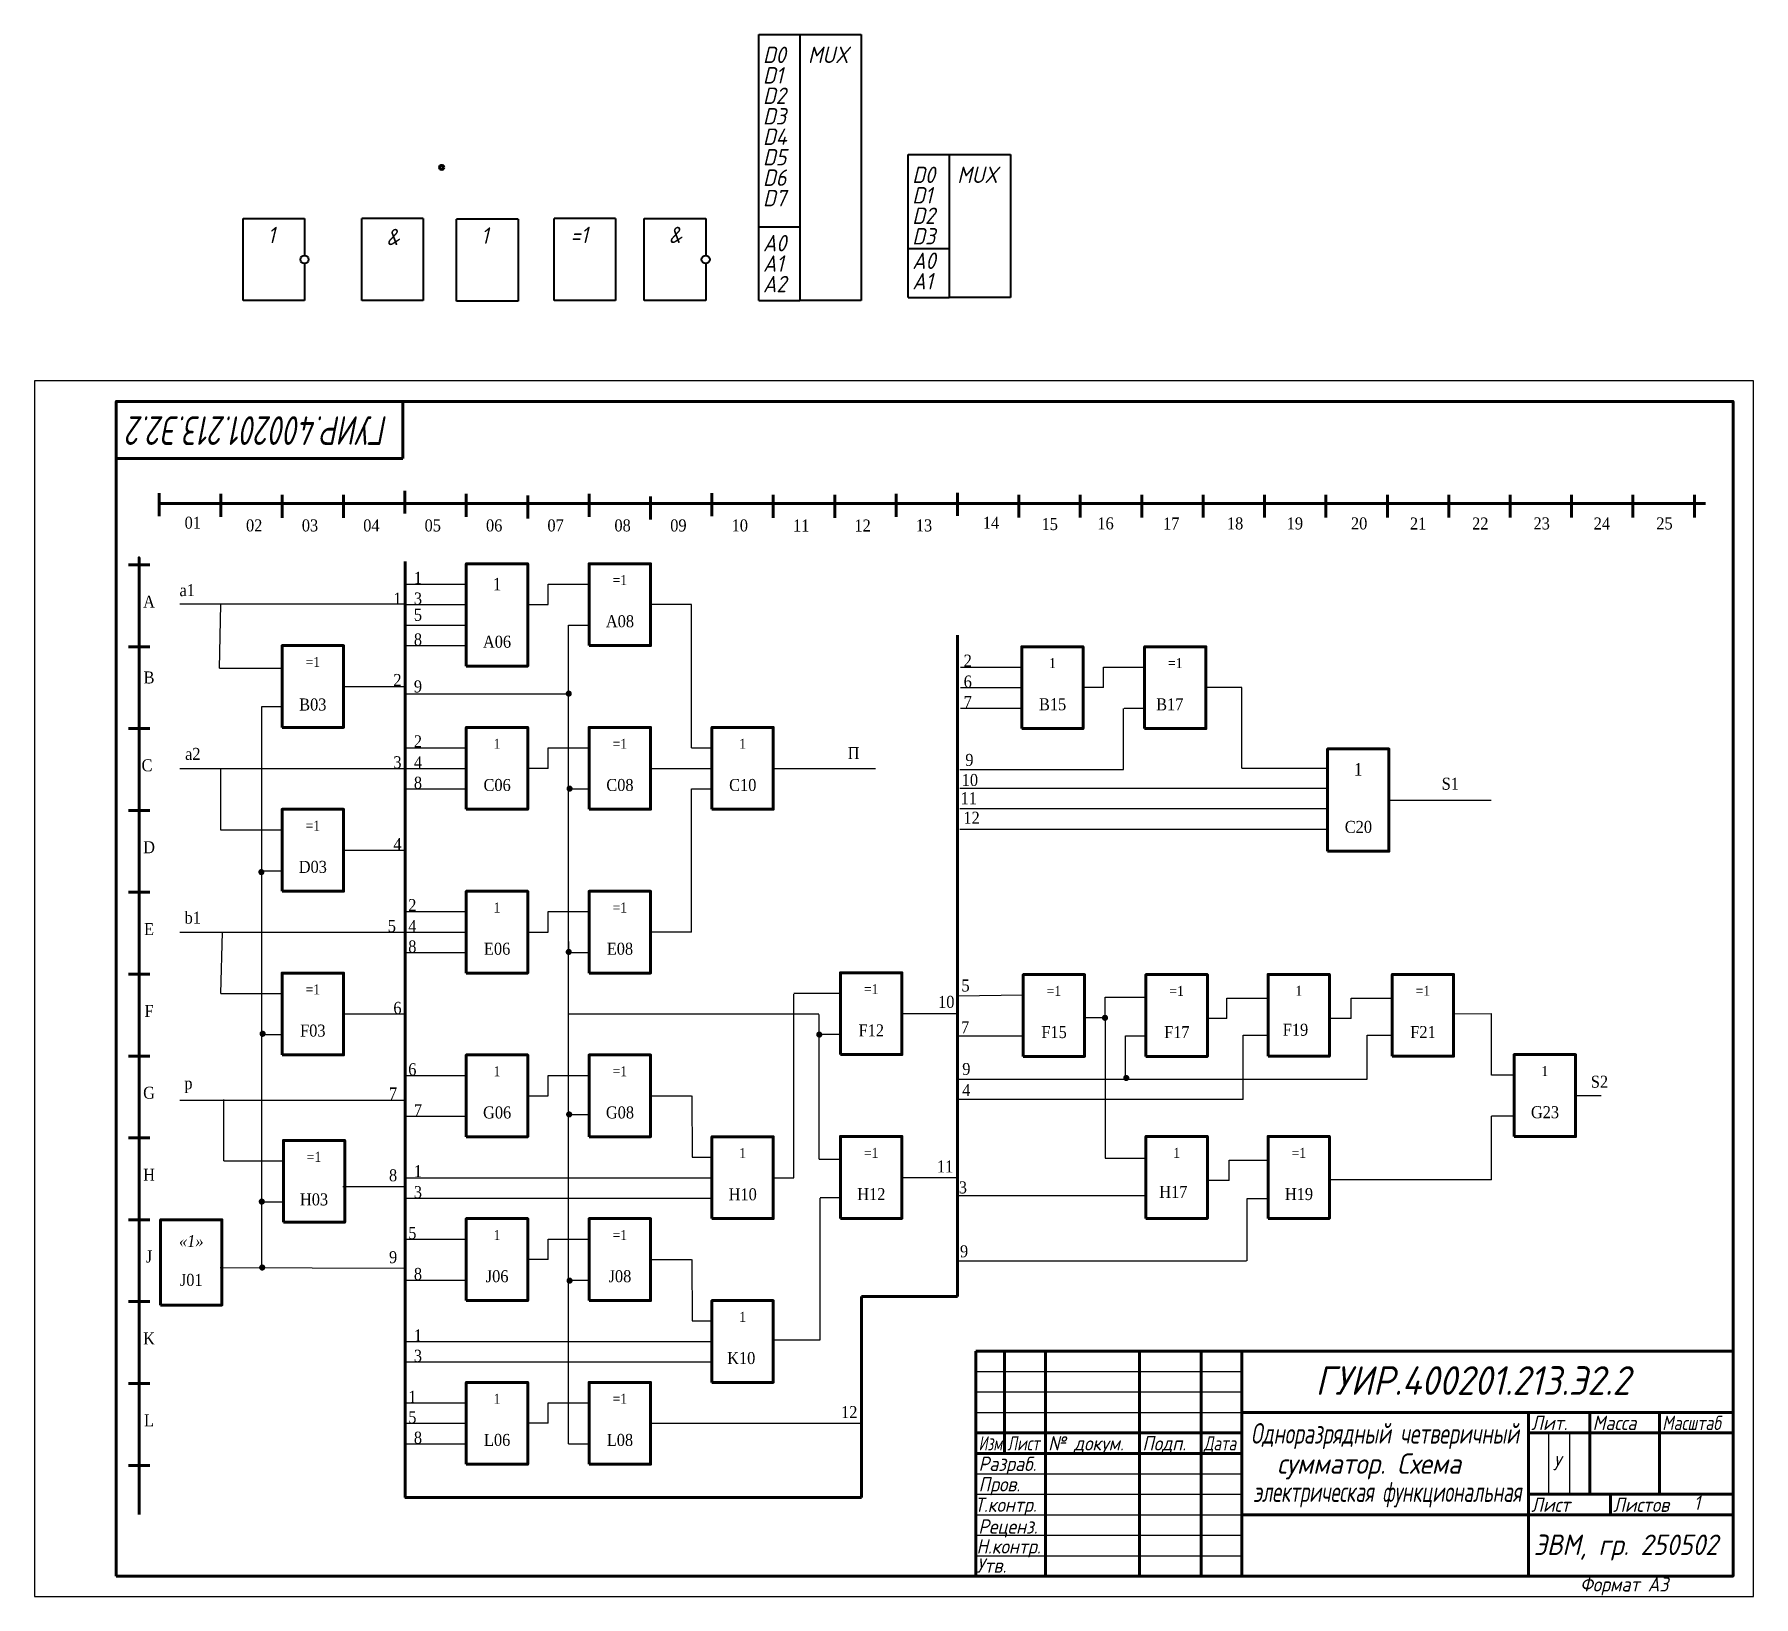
# Model space of a CAD drawing. Header units: millimetres. Extents: x 0 to 420, y 0 to 382.
import ezdxf
from ezdxf.enums import TextEntityAlignment as Align

# ---------------------------------------------------------------- set-up
doc = ezdxf.new("R2010")
doc.units = ezdxf.units.MM
doc.header["$LTSCALE"] = 0.5
doc.layers.get('0').update_dxf_attribs({"lineweight": 60})
doc.layers.get('Defpoints').update_dxf_attribs({"color": 5})
doc.layers.add('4-текст', color=7, linetype='Continuous', true_color=0x00ad00)
doc.layers.add('фигуры', color=7, linetype='Continuous', lineweight=40)
doc.layers.add('Электрический', color=7, linetype='Continuous')
doc.styles.get("Standard").update_dxf_attribs({"font": 'isocpeui.ttf', "width": 0.9})

msp = doc.modelspace()

# ---------------------------------------------------------------- linework, layer by layer
for p, q in [((20, 292.35), (20, 278.35)), ((90, 278.35), (90, 292.35)), ((20, 278.35), (90, 278.35)), ((365, 45.35), (365, 40.35))]:
    msp.add_line(p, q)
at = {"color": 7, "linetype": 'Continuous'}
for p, q in [((30.52, 264.32), (30.52, 269.92)), ((45.52, 264.12), (45.52, 269.72)), ((60.52, 263.92), (60.52, 269.52)), ((75.52, 263.92), (75.52, 269.52)), ((90.52, 264.92), (90.52, 270.52)), ((105.52, 264.12), (105.52, 269.72)), ((120.52, 263.72), (120.52, 269.32)), ((135.52, 264.12), (135.52, 269.72)), ((150.52, 263.52), (150.52, 269.12)), ((165.52, 264.32), (165.52, 269.92)), ((180.52, 263.92), (180.52, 269.52)), ((195.52, 263.92), (195.52, 269.52)), ((210.52, 264.16), (210.52, 269.76)), ((225.52, 264.37), (225.52, 269.97)), ((240.52, 263.95), (240.52, 269.55)), ((255.52, 263.95), (255.52, 269.55)), ((270.52, 263.95), (270.52, 269.55)), ((285.52, 263.95), (285.52, 269.55)), ((300.52, 263.95), (300.52, 269.55)), ((315.52, 263.95), (315.52, 269.55)), ((330.52, 263.95), (330.52, 269.55)), ((345.52, 263.95), (345.52, 269.55)), ((360.52, 263.95), (360.52, 269.55)), ((375.52, 263.95), (375.52, 269.55)), ((390.52, 263.95), (390.52, 269.55)), ((405.52, 263.95), (405.52, 269.55)), ((30.52, 267.42), (408.25, 267.42)), ((23.02, 252.41), (28.22, 252.41)), ((90.54, 24.57), (90.54, 253.2)), ((23.02, 232.41), (28.22, 232.41)), ((225.53, 73.68), (225.53, 235.2)), ((23.02, 212.41), (28.22, 212.41)), ((23.02, 192.41), (28.22, 192.41)), ((23.02, 172.41), (28.22, 172.41)), ((23.02, 152.41), (28.22, 152.41)), ((23.02, 132.41), (28.22, 132.41)), ((23.02, 112.41), (28.22, 112.41)), ((23.02, 92.41), (28.22, 92.41)), ((23.02, 72.41), (28.22, 72.41)), ((202.05, 24.57), (202.05, 73.68)), ((202.05, 73.68), (225.53, 73.68)), ((23.02, 52.41), (28.22, 52.41)), ((23.02, 32.41), (28.22, 32.41)), ((90.52, 24.57), (202.05, 24.57))]:
    msp.add_line(p, q, dxfattribs=at)
at = {"lineweight": 60}
for p, q in [((415, 60.35), (230, 60.35)), ((230, 5.35), (230, 60.35)), ((237, 60.35), (237, 35.35)), ((247, 5.35), (247, 60.35)), ((270, 60.35), (270, 5.35)), ((285, 5.35), (285, 60.35)), ((295, 60.35), (295, 5.35)), ((295, 45.35), (415, 45.35)), ((365, 5.35), (365, 45.35)), ((380, 45.35), (380, 25.35)), ((397, 25.35), (397, 45.35)), ((230, 40.35), (295, 40.35)), ((365, 40.35), (415, 40.35)), ((230, 35.35), (295, 35.35)), ((365, 25.35), (415, 25.35)), ((385, 20.35), (385, 25.35)), ((295, 20.35), (415, 20.35))]:
    msp.add_line(p, q, dxfattribs=at)
at = {"lineweight": -3}
for p, q in [((230, 55.35), (295, 55.35)), ((230, 50.35), (295, 50.35)), ((230, 45.35), (295, 45.35)), ((370, 25.35), (370, 40.35)), ((375, 40.35), (375, 25.35)), ((230, 30.35), (295, 30.35)), ((230, 25.35), (295, 25.35)), ((230, 20.35), (295, 20.35)), ((230, 15.35), (295, 15.35)), ((230, 10.35), (295, 10.35))]:
    msp.add_line(p, q, dxfattribs=at)
at = {"lineweight": 60}
msp.add_lwpolyline([(20, 5.35), (415, 5.35), (415, 292.35), (20, 292.35)], close=True, dxfattribs=at)
at = {"color": 7, "linetype": 'Continuous'}
msp.add_lwpolyline([(25.58, 244.24), (25.58, 254.13), (25.58, 20.38)], dxfattribs=at)
at = {"linetype": 'Continuous'}
for points in [[(105.52, 227.69), (120.52, 227.69), (120.52, 252.69), (105.52, 252.69)], [(135.52, 232.69), (150.52, 232.69), (150.52, 252.69), (135.52, 252.69)], [(60.52, 212.69), (75.52, 212.69), (75.52, 232.69), (60.52, 232.69)], [(241.21, 212.41), (256.21, 212.41), (256.21, 232.41), (241.21, 232.41)], [(271.21, 212.41), (286.21, 212.41), (286.21, 232.41), (271.21, 232.41)], [(105.52, 192.69), (120.52, 192.69), (120.52, 212.69), (105.52, 212.69)], [(135.52, 192.69), (150.52, 192.69), (150.52, 212.69), (135.52, 212.69)], [(165.52, 192.69), (180.52, 192.69), (180.52, 212.69), (165.52, 212.69)], [(315.91, 182.45), (330.91, 182.45), (330.91, 207.45), (315.91, 207.45)], [(60.52, 172.69), (75.52, 172.69), (75.52, 192.69), (60.52, 192.69)], [(105.52, 152.69), (120.52, 152.69), (120.52, 172.69), (105.52, 172.69)], [(135.52, 152.69), (150.52, 152.69), (150.52, 172.69), (135.52, 172.69)], [(60.52, 132.69), (75.52, 132.69), (75.52, 152.69), (60.52, 152.69)], [(196.93, 132.76), (211.93, 132.76), (211.93, 152.76), (196.93, 152.76)], [(241.56, 132.33), (256.56, 132.33), (256.56, 152.33), (241.56, 152.33)], [(271.56, 132.33), (286.56, 132.33), (286.56, 152.33), (271.56, 152.33)], [(301.39, 132.35), (316.39, 132.35), (316.39, 152.35), (301.39, 152.35)], [(331.7, 132.35), (346.7, 132.35), (346.7, 152.35), (331.7, 152.35)], [(105.52, 112.69), (120.52, 112.69), (120.52, 132.69), (105.52, 132.69)], [(135.52, 112.69), (150.52, 112.69), (150.52, 132.69), (135.52, 132.69)], [(361.5, 112.75), (376.5, 112.75), (376.5, 132.75), (361.5, 132.75)], [(60.82, 91.79), (75.82, 91.79), (75.82, 111.79), (60.82, 111.79)], [(165.52, 92.69), (180.52, 92.69), (180.52, 112.69), (165.52, 112.69)], [(196.93, 92.76), (211.93, 92.76), (211.93, 112.76), (196.93, 112.76)], [(271.56, 92.76), (286.56, 92.76), (286.56, 112.76), (271.56, 112.76)], [(301.39, 92.76), (316.39, 92.76), (316.39, 112.76), (301.39, 112.76)], [(30.82, 71.59), (30.82, 92.42), (45.82, 92.42), (45.82, 71.59)], [(105.52, 72.69), (120.52, 72.69), (120.52, 92.69), (105.52, 92.69)], [(135.52, 72.69), (150.52, 72.69), (150.52, 92.69), (135.52, 92.69)], [(165.52, 52.69), (180.52, 52.69), (180.52, 72.69), (165.52, 72.69)], [(105.52, 32.69), (120.52, 32.69), (120.52, 52.69), (105.52, 52.69)], [(135.52, 32.69), (150.52, 32.69), (150.52, 52.69), (135.52, 52.69)]]:
    msp.add_lwpolyline(points, close=True, dxfattribs=at)
at = {"const_width": 0.75}
for points in [[(130.17, 220.95, 1), (130.92, 220.95, 1)], [(130.37, 197.75, 1), (131.12, 197.75, 1)], [(55.08, 177.35, 1), (55.83, 177.35, 1)], [(130.17, 157.85, 1), (130.92, 157.85, 1)], [(55.38, 137.85, 1), (56.13, 137.85, 1)], [(261.17, 141.75, 1), (261.92, 141.75, 1)], [(191.37, 137.65, 1), (192.12, 137.65, 1)], [(266.37, 127.05, 1), (267.12, 127.05, 1)], [(130.27, 118.15, 1), (131.02, 118.15, 1)], [(55.18, 96.85, 1), (55.93, 96.85, 1)], [(55.28, 80.75, 1), (56.03, 80.75, 1)], [(130.37, 77.55, 1), (131.12, 77.55, 1)]]:
    msp.add_lwpolyline(points, format="xyb", close=True, dxfattribs=at)
msp.add_circle((99.5, 349.5), 0.5)
at = {"layer": 'Defpoints'}
msp.add_lwpolyline([(0, 0.35), (420, 0.35), (420, 297.35), (0, 297.35)], close=True, dxfattribs=at)
at = {"layer": 'фигуры'}
for p, q in [((177, 317), (177, 382)), ((177, 382), (187, 382)), ((187, 382), (202, 382)), ((187, 382), (187, 317)), ((202, 382), (202, 317)), ((213.47, 317.69), (213.47, 352.69)), ((213.47, 352.69), (223.47, 352.69)), ((223.47, 352.69), (238.47, 352.69)), ((223.47, 352.69), (223.47, 317.69)), ((238.47, 352.69), (238.47, 317.69)), ((177, 335), (187, 335)), ((213.47, 329.69), (223.47, 329.69)), ((177, 317), (187, 317)), ((202, 317), (187, 317)), ((213.47, 317.69), (223.47, 317.69)), ((238.47, 317.69), (223.47, 317.69))]:
    msp.add_line(p, q, dxfattribs=at)
at = {"layer": 'фигуры', "lineweight": 40}
for p, q in [((51, 337), (66, 337)), ((51, 317), (51, 337)), ((66, 337), (66, 328)), ((80, 317), (80, 337)), ((95, 337), (80, 337)), ((95, 337), (95, 317)), ((118.15, 336.85), (103.15, 336.85)), ((103.15, 316.85), (103.15, 336.85)), ((118.15, 336.85), (118.15, 316.85)), ((127, 317), (127, 337)), ((142, 337), (127, 337)), ((142, 337), (142, 317)), ((149, 337), (164, 337)), ((149, 317), (149, 337)), ((164, 337), (164, 328)), ((66, 326), (66, 317)), ((164, 326), (164, 317)), ((66, 317), (51, 317)), ((95, 317), (80, 317)), ((118.15, 316.85), (103.15, 316.85)), ((142, 317), (127, 317)), ((164, 317), (149, 317))]:
    msp.add_line(p, q, dxfattribs=at)
for centre in [(66, 327), (164, 327)]:
    msp.add_circle(centre, 1, dxfattribs=at)
at = {"layer": 'Электрический', "color": 7, "linetype": 'Continuous'}
for p, q in [((90.52, 247.69), (105.52, 247.69)), ((125.52, 247.69), (135.52, 247.69)), ((125.52, 242.69), (125.52, 247.69)), ((35.52, 242.91), (90.52, 242.91)), ((45.25, 227.14), (45.52, 242.69)), ((90.52, 242.69), (105.52, 242.69)), ((120.52, 242.69), (125.52, 242.69)), ((160.52, 242.69), (150.52, 242.69)), ((160.52, 207.69), (160.52, 242.69)), ((90.52, 237.69), (105.52, 237.69)), ((130.52, 237.69), (135.52, 237.69)), ((130.52, 220.89), (130.52, 237.69)), ((90.52, 232.69), (105.52, 232.69)), ((226.21, 227.41), (241.21, 227.41)), ((261.21, 227.41), (271.21, 227.41)), ((261.21, 222.41), (261.21, 227.41)), ((75.52, 222.69), (90.52, 222.69)), ((90.52, 220.89), (130.52, 220.89)), ((130.52, 157.69), (130.52, 220.89)), ((226.21, 222.41), (241.21, 222.41)), ((261.21, 222.41), (256.21, 222.41)), ((294.96, 222.41), (286.21, 222.41)), ((294.96, 202.72), (294.96, 222.41)), ((55.52, 217.69), (55.52, 80.73)), ((60.52, 217.69), (55.52, 217.69)), ((226.21, 217.41), (241.21, 217.41)), ((266.1, 202.41), (266.1, 217.31)), ((266.21, 217.41), (271.21, 217.41)), ((90.52, 207.69), (105.52, 207.69)), ((125.52, 207.69), (135.52, 207.69)), ((125.52, 202.69), (125.52, 207.69)), ((160.52, 207.69), (165.52, 207.69)), ((35.52, 202.69), (90.52, 202.69)), ((45.49, 202.69), (45.49, 187.69)), ((90.52, 202.69), (105.52, 202.69)), ((125.52, 202.69), (120.52, 202.69)), ((150.52, 202.69), (165.52, 202.69)), ((180.52, 202.69), (205.52, 202.69)), ((226.08, 202.41), (266.1, 202.41)), ((294.96, 202.72), (315.91, 202.72)), ((90.52, 197.69), (105.52, 197.69)), ((130.52, 197.69), (135.52, 197.69)), ((160.52, 197.69), (165.52, 197.69)), ((160.52, 162.69), (160.52, 197.69)), ((315.91, 197.79), (226.08, 197.79)), ((330.91, 194.95), (355.91, 194.95)), ((315.91, 192.83), (226.08, 192.83)), ((45.49, 187.69), (60.52, 187.69)), ((315.91, 187.79), (226.08, 187.79)), ((75.52, 182.69), (90.52, 182.69)), ((55.52, 177.69), (60.52, 177.69)), ((90.52, 167.69), (105.52, 167.69)), ((125.52, 167.69), (135.52, 167.69)), ((125.52, 162.69), (125.52, 167.69)), ((35.52, 162.69), (90.52, 162.69)), ((45.52, 147.69), (45.99, 162.69)), ((90.52, 162.69), (105.52, 162.69)), ((120.52, 162.69), (125.52, 162.69)), ((130.52, 160.4), (130.52, 157.69)), ((160.52, 162.69), (150.52, 162.69)), ((90.52, 157.69), (105.52, 157.69)), ((130.52, 157.69), (135.52, 157.69)), ((130.52, 37.69), (130.52, 157.69)), ((45.52, 147.69), (60.52, 147.69)), ((185.52, 147.76), (196.93, 147.76)), ((185.52, 102.69), (185.52, 147.54)), ((225.53, 147.1), (241.56, 147.33)), ((261.55, 146.82), (271.56, 146.78)), ((261.55, 141.82), (261.55, 146.82)), ((291.34, 146.58), (301.34, 146.58)), ((291.34, 141.58), (291.34, 146.58)), ((321.7, 146.58), (331.7, 146.58)), ((321.7, 141.58), (321.7, 146.58)), ((75.52, 142.69), (90.52, 142.69)), ((130.52, 142.69), (191.64, 142.69)), ((191.68, 107.19), (191.68, 142.55)), ((225.53, 142.76), (211.93, 142.76)), ((261.6, 141.78), (256.56, 141.78)), ((291.34, 141.58), (286.34, 141.58)), ((321.7, 141.58), (316.7, 141.58)), ((346.5, 142.75), (356.01, 142.78)), ((355.97, 127.75), (355.93, 142.78)), ((55.52, 137.69), (60.52, 137.69)), ((191.93, 137.76), (196.93, 137.76)), ((225.53, 137.33), (241.56, 137.33)), ((266.56, 137.33), (271.56, 137.33)), ((266.56, 126.78), (266.56, 137.33)), ((90.52, 127.69), (105.52, 127.69)), ((125.52, 127.69), (135.52, 127.69)), ((125.52, 122.69), (125.52, 127.69)), ((225.53, 126.78), (325.61, 126.78)), ((266.2, 126.78), (266.56, 126.78)), ((361.5, 127.75), (355.97, 127.75)), ((120.52, 122.69), (125.52, 122.69)), ((150.52, 122.69), (160.52, 122.69)), ((160.58, 122.69), (160.72, 107.69)), ((376.5, 122.75), (382.75, 122.75)), ((35.52, 121.63), (90.52, 121.63)), ((46.29, 106.79), (46.29, 121.79)), ((90.52, 117.69), (105.52, 117.69)), ((130.52, 118.1), (135.52, 118.1)), ((295.3, 121.78), (225.53, 121.78)), ((361.5, 117.75), (355.97, 117.75)), ((355.97, 102.2), (355.97, 117.75)), ((46.29, 106.79), (60.82, 106.79)), ((160.72, 107.69), (165.52, 107.69)), ((191.71, 107.19), (196.71, 107.19)), ((291.87, 101.99), (291.87, 106.99)), ((90.52, 102.69), (165.52, 102.69)), ((180.52, 102.69), (185.52, 102.69)), ((211.93, 102.76), (225.52, 102.76)), ((291.87, 101.99), (286.87, 101.99)), ((355.97, 102.21), (316.39, 102.21)), ((55.82, 96.79), (60.82, 96.79)), ((75.36, 100.56), (90.36, 100.56)), ((90.52, 97.69), (165.52, 97.69)), ((196.93, 97.76), (191.93, 97.76)), ((191.96, 63.08), (191.96, 97.7)), ((301.2, 97.5), (296.2, 97.5)), ((90.52, 87.69), (105.52, 87.69)), ((125.52, 87.69), (135.52, 87.69)), ((125.52, 82.69), (125.52, 87.69)), ((45.36, 80.78), (90.36, 80.56)), ((125.52, 82.69), (120.52, 82.69)), ((150.52, 82.69), (160.52, 82.69)), ((160.58, 82.69), (160.72, 67.69)), ((225.8, 82.4), (296.1, 82.4)), ((90.52, 77.69), (105.52, 77.69)), ((130.52, 77.69), (135.52, 77.69)), ((160.72, 67.69), (165.52, 67.69)), ((180.59, 63.08), (191.96, 63.08)), ((90.52, 62.69), (165.52, 62.69)), ((90.52, 57.69), (165.52, 57.69)), ((90.52, 47.69), (105.52, 47.69)), ((125.52, 47.69), (135.52, 47.69)), ((125.52, 42.69), (125.52, 47.69)), ((90.52, 42.69), (105.52, 42.69)), ((125.52, 42.69), (120.52, 42.69)), ((150.52, 42.69), (202.05, 42.69)), ((90.52, 37.69), (105.52, 37.69)), ((130.52, 37.69), (135.52, 37.69))]:
    msp.add_line(p, q, dxfattribs=at)
at = {"layer": 'Электрический'}
for p, q in [((45.25, 227.14), (60.52, 227.14)), ((261.55, 141.82), (261.55, 107.5)), ((295.3, 121.78), (295.3, 137.5)), ((295.3, 137.5), (301.39, 137.5)), ((325.61, 126.78), (325.61, 137.5)), ((325.61, 137.5), (331.7, 137.5)), ((261.55, 107.5), (271.56, 107.5)), ((291.87, 106.99), (301.39, 106.99)), ((271.3, 98.3), (225.53, 98.3)), ((296.2, 97.5), (296.2, 82.4))]:
    msp.add_line(p, q, dxfattribs=at)

# ---------------------------------------------------------------- texts
at = {"width": 0.694197}
msp.add_text('ГУИР.400201.213.Э2.2', height=7, rotation=180, dxfattribs=at).set_placement((86.46, 288.71), (23.07, 288.71), align=Align.FIT)
at = {"width": 0.9}
for s, height, p in [('ГУИР.400201.213.Э2.2', 7, (312.99, 49.64)), ('сумматор. Схема', 5, (303.61, 30.35)), ('ЭВМ, гр. 250502', 5, (366.27, 10.52))]:
    msp.add_text(s, height=height, dxfattribs=at).set_placement(p)
for s, width, p, p2 in [('Одноразрядный четверичный', 0.702239, (297.19, 37.73), (362.7, 37.73)), ('электрическая функциональная', 0.624192, (297.8, 23.49), (363.3, 23.49))]:
    msp.add_text(s, height=5, dxfattribs=dict(width=width)).set_placement(p, p2, align=Align.FIT)
at = {"lineweight": -3, "width": 0.9}
msp.add_text('Формат А3', height=3.5, dxfattribs=at).set_placement((377.6, 1.6))
at = {"char_height": 2.9352, "width": 53.6222, "attachment_point": 5}
for s, insert in [('\\C7;\\fTimes New Roman|b0|i0|;\\H2.9352437481284;01', (38.7, 262.69)), ('\\C7;\\fTimes New Roman|b0|i0|;\\H2.9352437481284;02', (53.7, 262.02)), ('\\C7;\\fTimes New Roman|b0|i0|;\\H2.9352437481284;03', (67.33, 262.02)), ('\\C7;\\fTimes New Roman|b0|i0|;\\H2.9352437481284;04', (82.33, 262.02)), ('\\C7;\\fTimes New Roman|b0|i0|;\\H2.9352437481284;05', (97.33, 262.02)), ('\\C7;\\fTimes New Roman|b0|i0|;\\H2.9352437481284;06', (112.33, 262.02)), ('\\C7;\\fTimes New Roman|b0|i0|;\\H2.9352437481284;07', (127.33, 262.02)), ('\\C7;\\fTimes New Roman|b0|i0|;\\H2.9352437481284;08', (143.7, 262.02)), ('\\C7;\\fTimes New Roman|b0|i0|;\\H2.9352437481284;09', (157.33, 262.02)), ('\\C7;\\fTimes New Roman|b0|i0|;\\H2.9352437481284;10', (172.33, 262.02)), ('\\C7;\\fTimes New Roman|b0|i0|;\\H2.9352437481284;11', (187.33, 262.02)), ('\\C7;\\fTimes New Roman|b0|i0|;\\H2.9352437481284;12', (202.33, 262.02)), ('\\C7;\\fTimes New Roman|b0|i0|;\\H2.9352437481284;13', (217.33, 262.02)), ('\\C7;\\fTimes New Roman|b0|i0|;\\H2.9352437481284;14', (233.7, 262.69)), ('\\C7;\\fTimes New Roman|b0|i0|;\\H2.9352437481284;15', (248.05, 262.35)), ('\\C7;\\fTimes New Roman|b0|i0|;\\H2.9352437481284;16', (261.68, 262.52)), ('{\\fTimes New Roman|b0|i0|c0|p18;\\H1x;\\C7;1\\fTimes New Roman|b0|i0|c204|p18;7}', (277.73, 262.51)), ('{\\fTimes New Roman|b0|i0|c0|p18;\\H1x;\\C7;1\\fTimes New Roman|b0|i0|c204|p18;8}', (293.33, 262.51)), ('{\\fTimes New Roman|b0|i0|c0|p18;\\H1x;\\C7;1\\fTimes New Roman|b0|i0|c204|p18;9}', (307.93, 262.51)), ('{\\fTimes New Roman|b0|i0|c204|p18;\\H1x;\\C7;20}', (323.63, 262.51)), ('{\\fTimes New Roman|b0|i0|c204|p18;\\H1x;\\C7;21}', (338.03, 262.51)), ('{\\fTimes New Roman|b0|i0|c204|p18;\\H1x;\\C7;22}', (353.23, 262.51)), ('{\\fTimes New Roman|b0|i0|c204|p18;\\H1x;\\C7;23}', (368.23, 262.51)), ('{\\fTimes New Roman|b0|i0|c204|p18;\\H1x;\\C7;24}', (382.93, 262.51)), ('{\\fTimes New Roman|b0|i0|c204|p18;\\H1x;\\C7;25}', (398.23, 262.51)), ('\\C7;\\fTimes New Roman|b0|i0|;\\H2.9352437481284;A', (28.01, 243.42)), ('\\C7;\\fTimes New Roman|b0|i0|;\\H2.9352437481284;B', (28.01, 224.89)), ('\\C7;\\fTimes New Roman|b0|i0|;\\H2.9352437481284;C', (27.51, 203.42)), ('\\C7;\\fTimes New Roman|b0|i0|;\\H2.9352437481284;D', (28.01, 183.42)), ('\\C7;\\fTimes New Roman|b0|i0|;\\H2.9352437481284;E', (28.01, 163.42)), ('\\C7;\\fTimes New Roman|b0|i0|;\\H2.9352437481284;F', (28.01, 143.42)), ('\\C7;\\fTimes New Roman|b0|i0|;\\H2.9352437481284;G', (28.01, 123.42)), ('\\C7;\\fTimes New Roman|b0|i0|;\\H2.9352437481284;H', (28.01, 103.42)), ('\\C7;\\fTimes New Roman|b0|i0|;\\H2.9352437481284;J', (28.01, 83.42)), ('\\C7;\\fTimes New Roman|b0|i0|;\\H2.9352437481284;K', (28.01, 63.42)), ('\\C7;\\fTimes New Roman|b0|i0|;\\H2.9352437481284;L', (28.01, 43.42))]:
    msp.add_mtext(s, dxfattribs=dict(at, insert=insert))
at = {"layer": '4-текст', "lineweight": -3}
for s, width, p in [('Лит.', 0.9, (365.67, 41.05)), ('Масса', 0.9, (380.67, 41.05)), ('Масштаб', 0.8, (397.67, 41.05)), ('Изм.', 0.7, (230.67, 36.05)), ('Лист', 0.75, (237.67, 36.05)), ('№ докум.', 0.9, (247.67, 36.05)), ('Подп.', 0.9, (270.67, 36.05)), ('Дата', 0.75, (285.67, 36.05)), ('Разраб.', 0.9, (230.67, 31.05)), ('Пров.', 0.9, (230.67, 26.05)), ('Т.контр.', 0.9, (229.73, 21.05)), ('Лист', 0.9, (365.67, 21.05)), ('Листов', 0.9, (385.67, 21.05)), ('Реценз.', 0.9, (230.61, 15.73)), ('Н.контр.', 0.9, (230.16, 10.87)), ('Утв.', 0.9, (230.16, 6.18))]:
    msp.add_text(s, height=3.5, dxfattribs=dict(at, width=width)).set_placement(p)
at = {"layer": 'фигуры', "width": 0.9}
for s, p in [('D0', (178, 375)), ('MUX', (189, 375)), ('D1', (178, 370)), ('D2', (178, 365)), ('D3', (178, 360)), ('D4', (178, 355)), ('D5', (178, 350)), ('D6', (178, 345)), ('D0', (214.47, 345.69)), ('MUX', (225.47, 345.69)), ('D1', (214.47, 340.69)), ('D7', (178, 340)), ('D2', (214.47, 335.69)), ('1', (57, 331)), ('&', (86, 330.5)), ('1', (109.15, 330.85)), ('=1', (131, 331)), ('&', (155, 331)), ('A0', (178, 329)), ('D3', (214.47, 330.69)), ('A1', (178, 324)), ('A0', (214.47, 324.69)), ('A1', (214.47, 319.69)), ('A2', (178, 319))]:
    msp.add_text(s, height=4, dxfattribs=at).set_placement(p)
at = {"layer": 'Электрический', "width": 0.9}
for s, p in [('У', (370.94, 31.22)), ('1', (405.38, 21.53))]:
    msp.add_text(s, height=3.5, dxfattribs=at).set_placement(p)
at = {"layer": 'Электрический', "attachment_point": 5}
for s, insert, char_height, width in [('\\C7;\\fTimes New Roman|b0|i0|;\\H2.9352437481284;1', (93.7, 249.25), 2.9352, 53.6222), ('\\C7;\\fTimes New Roman|b0|i0|;\\H3.0575147792697;1', (113.02, 247.69), 3.0575, 8.8194), ('\\C7;\\fTimes New Roman|b0|i0|;\\H2.4460252597928;=1', (143.02, 248.69), 2.446, 7.0556), ('\\C7;\\fTimes New Roman|b0|i0|;\\H2.9352437481284;a1', (37.33, 246.21), 2.9352, 53.6222), ('\\C7;\\fTimes New Roman|b0|i0|;\\H2.9352437481284;1', (88.7, 244.16), 2.9352, 53.6222), ('\\C7;\\fTimes New Roman|b0|i0|;\\H2.9352437481284;3', (93.7, 244.16), 2.9352, 53.6222), ('{\\fTimes New Roman|b0|i0|c0|p18;\\H1x;\\C7;5}', (93.7, 240.19), 2.9352, 53.6222), ('\\C7;\\fTimes New Roman|b0|i0|;\\H2.9352437481284;A08', (143.05, 238.61), 2.9352, 53.6222), ('{\\fTimes New Roman|b0|i0|c0|p18;\\C7;8}', (93.7, 234.16), 2.9352, 53.6222), ('\\C7;\\fTimes New Roman|b0|i0|;\\H2.9352437481284;A06', (113.02, 233.61), 2.9352, 53.6222), ('\\C7;\\fTimes New Roman|b0|i0|;\\H2.4460252597928;=1', (68.02, 228.69), 2.446, 7.0556), ('\\C7;\\fTimes New Roman|b0|i0|;\\H2.9352437481284;2', (228.02, 229.01), 2.9352, 53.6222), ('\\C7;\\fTimes New Roman|b0|i0|;\\H2.4460252597928;1', (248.71, 228.41), 2.446, 7.0556), ('\\C7;\\fTimes New Roman|b0|i0|;\\H2.4460252597928;=1', (278.71, 228.41), 2.446, 7.0556), ('\\C7;\\fTimes New Roman|b0|i0|;\\H2.9352437481284;2', (88.7, 224.29), 2.9352, 53.6222), ('{\\fTimes New Roman|b0|i0|c0|p18;\\H1x;\\C7;9}', (93.7, 222.69), 2.9352, 53.6222), ('{\\fTimes New Roman|b0|i0|c0|p18;\\H1x;\\C7;6}', (228.02, 223.88), 2.9352, 53.6222), ('\\C7;\\fTimes New Roman|b0|i0|;\\H2.9352437481284;B03', (68.02, 218.27), 2.9352, 53.6222), ('{\\fTimes New Roman|b0|i0|c0|p18;\\H1x;\\C7;7}', (228.02, 218.88), 2.9352, 53.6222), ('{\\fTimes New Roman|b0|i0|c0|p18;\\H1x;\\C7;B15}', (248.75, 218.33), 2.9352, 53.6222), ('{\\fTimes New Roman|b0|i0|c0|p18;\\H1x;\\C7;B17}', (277.37, 218.33), 2.9352, 53.6222), ('\\C7;\\fTimes New Roman|b0|i0|;\\H2.9352437481284;2', (93.7, 209.29), 2.9352, 53.6222), ('\\C7;\\fTimes New Roman|b0|i0|;\\H2.9352437481284;a2', (38.7, 206.21), 2.9352, 53.6222), ('\\C7;\\fTimes New Roman|b0|i0|;\\H2.4460252597928;1', (113.02, 208.69), 2.446, 7.0556), ('\\C7;\\fTimes New Roman|b0|i0|;\\H2.4460252597928;=1', (143.02, 208.69), 2.446, 7.0556), ('\\C7;\\fTimes New Roman|b0|i0|;\\H2.4460252597928;1', (173.02, 208.69), 2.446, 7.0556), ('{\\fTimes New Roman|b0|i0|c204|p18;\\H1x;\\C7;П}', (200.14, 206.43), 2.9352, 53.6222), ('{\\fTimes New Roman|b0|i0|c0|p18;\\H1x;\\C7;9}', (228.42, 204.74), 2.9352, 53.6222), ('\\C7;\\fTimes New Roman|b0|i0|;\\H2.9352437481284;3', (88.7, 204.16), 2.9352, 53.6222), ('\\C7;\\fTimes New Roman|b0|i0|;\\H2.9352437481284;4', (93.7, 204.16), 2.9352, 53.6222), ('\\C7;\\fTimes New Roman|b0|i0|;\\H3.0575147792697;1', (323.41, 202.45), 3.0575, 8.8194), ('{\\fTimes New Roman|b0|i0|c0|p18;\\H1x;\\C7;8}', (93.7, 199.16), 2.9352, 53.6222), ('\\C7;\\fTimes New Roman|b0|i0|;\\H2.9352437481284;C06', (113.05, 198.61), 2.9352, 53.6222), ('\\C7;\\fTimes New Roman|b0|i0|;\\H2.9352437481284;C08', (143.05, 198.61), 2.9352, 53.6222), ('\\C7;\\fTimes New Roman|b0|i0|;\\H2.9352437481284;C10', (173.05, 198.61), 2.9352, 53.6222), ('{\\fTimes New Roman|b0|i0|c0|p18;\\C7;10}', (228.54, 199.83), 2.9352, 53.6222), ('\\C7;\\fTimes New Roman|b0|i0|;\\H2.9352437481284;S1', (345.91, 198.92), 2.9352, 53.6222), ('{\\fTimes New Roman|b0|i0|c0|p18;\\C7;11}', (228.26, 195.4), 2.9352, 53.6222), ('\\C7;\\fTimes New Roman|b0|i0|;\\H2.4460252597928;=1', (68.02, 188.69), 2.446, 7.0556), ('{\\fTimes New Roman|b0|i0|c0|p18;\\C7;12}', (228.95, 190.63), 2.9352, 53.6222), ('{\\fTimes New Roman|b0|i0|c0|p18;\\H1x;\\C7;C20}', (323.45, 188.37), 2.9352, 53.6222), ('\\C7;\\fTimes New Roman|b0|i0|;\\H2.9352437481284;4', (88.7, 184.16), 2.9352, 53.6222), ('\\C7;\\fTimes New Roman|b0|i0|;\\H2.9352437481284;D03', (68.02, 178.61), 2.9352, 53.6222), ('\\C7;\\fTimes New Roman|b0|i0|;\\H2.9352437481284;2', (92.33, 169.29), 2.9352, 53.6222), ('\\C7;\\fTimes New Roman|b0|i0|;\\H2.4460252597928;1', (113.02, 168.69), 2.446, 7.0556), ('\\C7;\\fTimes New Roman|b0|i0|;\\H2.4460252597928;=1', (143.02, 168.69), 2.446, 7.0556), ('\\C7;\\fTimes New Roman|b0|i0|;\\H2.9352437481284;b1', (38.7, 166.21), 2.9352, 53.6222), ('\\C7;\\fTimes New Roman|b0|i0|;\\H2.9352437481284;5', (87.33, 164.16), 2.9352, 53.6222), ('\\C7;\\fTimes New Roman|b0|i0|;\\H2.9352437481284;4', (92.33, 164.16), 2.9352, 53.6222), ('\\C7;\\fTimes New Roman|b0|i0|;\\H2.9352437481284;8', (92.33, 159.16), 2.9352, 53.6222), ('\\C7;\\fTimes New Roman|b0|i0|;\\H2.9352437481284;E06', (113.05, 158.61), 2.9352, 53.6222), ('\\C7;\\fTimes New Roman|b0|i0|;\\H2.9352437481284;E08', (143.05, 158.61), 2.9352, 53.6222), ('\\C7;\\fTimes New Roman|b0|i0|;\\H2.4460252597928;=1', (68.02, 148.69), 2.446, 7.0556), ('\\C7;\\fTimes New Roman|b0|i0|;\\H2.4460252597928;=1', (204.43, 148.76), 2.446, 7.0556), ('{\\fTimes New Roman|b0|i0|c0|p18;\\C7;10}', (222.77, 145.63), 2.9352, 53.6222), ('\\C7;\\fTimes New Roman|b0|i0|;\\H2.9352437481284;5', (227.48, 149.63), 2.9352, 53.6222), ('\\C7;\\fTimes New Roman|b0|i0|;\\H2.4460252597928;=1', (249.06, 148.33), 2.446, 7.0556), ('\\C7;\\fTimes New Roman|b0|i0|;\\H2.4460252597928;=1', (279.06, 148.33), 2.446, 7.0556), ('\\C7;\\fTimes New Roman|b0|i0|;\\H2.4460252597928;1', (308.89, 148.35), 2.446, 7.0556), ('\\C7;\\fTimes New Roman|b0|i0|;\\H2.4460252597928;=1', (339.2, 148.35), 2.446, 7.0556), ('\\C7;\\fTimes New Roman|b0|i0|;\\H2.9352437481284;6', (88.7, 144.16), 2.9352, 53.6222), ('\\C7;\\fTimes New Roman|b0|i0|;\\H2.9352437481284;F03', (68.02, 138.61), 2.9352, 53.6222), ('{\\fTimes New Roman|b0|i0|c0|p18;\\H1x;\\C7;F12}', (204.46, 138.68), 2.9352, 53.6222), ('{\\fTimes New Roman|b0|i0|c0|p18;\\H1x;\\C7;7}', (227.39, 139.45), 2.9352, 53.6222), ('{\\fTimes New Roman|b0|i0|c0|p18;\\H1x;\\C7;F15}', (249.1, 138.25), 2.9352, 53.6222), ('{\\fTimes New Roman|b0|i0|c0|p18;\\H1x;\\C7;F17}', (279.1, 138.25), 2.9352, 53.6222), ('{\\fTimes New Roman|b0|i0|c0|p18;\\C7;F19}', (308.08, 138.82), 2.9352, 53.6222), ('{\\fTimes New Roman|b0|i0|c0|p18;\\C7;F21}', (339.24, 138.27), 2.9352, 53.6222), ('{\\fTimes New Roman|b0|i0|c0|p18;\\H1x;\\C7;6}', (92.33, 129.16), 2.9352, 53.6222), ('{\\fTimes New Roman|b0|i0|c0|p18;\\H1x;\\C7;9}', (227.67, 129.23), 2.9352, 53.6222), ('\\C7;\\fTimes New Roman|b0|i0|;\\H2.9352437481284;p', (37.63, 125.31), 2.9352, 53.6222), ('\\C7;\\fTimes New Roman|b0|i0|;\\H2.4460252597928;1', (113.02, 128.69), 2.446, 7.0556), ('\\C7;\\fTimes New Roman|b0|i0|;\\H2.4460252597928;=1', (143.02, 128.69), 2.446, 7.0556), ('\\C7;\\fTimes New Roman|b0|i0|;\\H2.4460252597928;1', (369, 128.75), 2.446, 7.0556), ('\\C7;\\fTimes New Roman|b0|i0|;\\H2.9352437481284;S2', (382.34, 126.12), 2.9352, 53.6222), ('{\\fTimes New Roman|b0|i0|c0|p18;\\H1x;\\C7;7}', (87.63, 123.26), 2.9352, 53.6222), ('{\\fTimes New Roman|b0|i0|c0|p18;\\H1x;\\C7;4}', (227.65, 124.1), 2.9352, 53.6222), ('{\\fTimes New Roman|b0|i0|c0|p18;\\H1x;\\C7;7}', (93.7, 119.16), 2.9352, 53.6222), ('\\C7;\\fTimes New Roman|b0|i0|;\\H2.9352437481284;G06', (113.05, 118.61), 2.9352, 53.6222), ('\\C7;\\fTimes New Roman|b0|i0|;\\H2.9352437481284;G08', (143.05, 118.61), 2.9352, 53.6222), ('{\\fTimes New Roman|b0|i0|c0|p18;\\C7;G23}', (369.04, 118.67), 2.9352, 53.6222), ('\\C7;\\fTimes New Roman|b0|i0|;\\H2.4460252597928;1', (173.02, 108.69), 2.446, 7.0556), ('\\C7;\\fTimes New Roman|b0|i0|;\\H2.4460252597928;=1', (204.43, 108.76), 2.446, 7.0556), ('\\C7;\\fTimes New Roman|b0|i0|;\\H2.4460252597928;1', (279.06, 108.76), 2.446, 7.0556), ('\\C7;\\fTimes New Roman|b0|i0|;\\H2.4460252597928;=1', (308.89, 108.76), 2.446, 7.0556), ('\\C7;\\fTimes New Roman|b0|i0|;\\H2.4460252597928;=1', (68.32, 107.79), 2.446, 7.0556), ('{\\fTimes New Roman|b0|i0|c0|p18;\\H1x;\\C7;1}', (93.7, 104.29), 2.9352, 53.6222), ('{\\fTimes New Roman|b0|i0|c0|p18;\\C7;11}', (222.47, 105.43), 2.9352, 53.6222), ('{\\fTimes New Roman|b0|i0|c0|p18;\\H1x;\\C7;8}', (87.63, 103.26), 2.9352, 53.6222), ('\\C7;\\fTimes New Roman|b0|i0|;\\H2.9352437481284;3', (226.83, 100.3), 2.9352, 53.6222), ('{\\fTimes New Roman|b0|i0|c0|p18;\\H1x;\\C7;H03}', (68.32, 97.37), 2.9352, 53.6222), ('{\\fTimes New Roman|b0|i0|c0|p18;\\H1x;\\C7;3}', (93.7, 99.16), 2.9352, 53.6222), ('\\C7;\\fTimes New Roman|b0|i0|;\\H2.9352437481284;H10', (173.05, 98.61), 2.9352, 53.6222), ('{\\fTimes New Roman|b0|i0|c0|p18;\\H1x;\\C7;H12}', (204.46, 98.68), 2.9352, 53.6222), ('{\\fTimes New Roman|b0|i0|c0|p18;\\C7;H17}', (278.25, 99.23), 2.9352, 53.6222), ('{\\fTimes New Roman|b0|i0|c0|p18;\\C7;H19}', (308.93, 98.68), 2.9352, 53.6222), ('\\C7;\\fTimes New Roman|b0|i1|;\\H2.9393778942525;«1»\\fCalibri|b0|i1|;\\H3.1750242233276; ', (38.32, 87.21), 2.9394, 9.0724), ('{\\fTimes New Roman|b0|i0|c0|p18;\\H1x;\\C7;5}', (92.33, 89.16), 2.9352, 53.6222), ('\\C7;\\fTimes New Roman|b0|i0|;\\H2.4460252597928;1', (113.02, 88.69), 2.446, 7.0556), ('\\C7;\\fTimes New Roman|b0|i0|;\\H2.4460252597928;=1', (143.02, 88.69), 2.446, 7.0556), ('{\\fTimes New Roman|b0|i0|c0|p18;\\H1x;\\C7;9}', (87.63, 83.26), 2.9352, 53.6222), ('{\\fTimes New Roman|b0|i0|c0|p18;\\H1x;\\C7;9}', (227.11, 84.69), 2.9352, 53.6222), ('{\\fTimes New Roman|b0|i0|c0|p18;\\H1x;\\C7;8}', (93.7, 79.16), 2.9352, 53.6222), ('\\C7;\\fTimes New Roman|b0|i0|;\\H2.9352437481284;J06', (113.05, 78.61), 2.9352, 53.6222), ('\\C7;\\fTimes New Roman|b0|i0|;\\H2.9352437481284;J08', (143.05, 78.61), 2.9352, 53.6222), ('{\\fTimes New Roman|b0|i0|c0|p18;\\H1x;\\C7;J01}', (38.33, 77.71), 2.9352, 53.6222), ('\\C7;\\fTimes New Roman|b0|i0|;\\H2.4460252597928;1', (173.02, 68.69), 2.446, 7.0556), ('\\C7;\\fTimes New Roman|b0|i0|;\\H2.9352437481284;1', (93.7, 64.16), 2.9352, 53.6222), ('\\C7;\\fTimes New Roman|b0|i0|;\\H2.9352437481284;3', (93.7, 59.16), 2.9352, 53.6222), ('\\C7;\\fTimes New Roman|b0|i0|;\\H2.9352437481284;  K10', (171.68, 58.61), 2.9352, 53.6222), ('\\C7;\\fTimes New Roman|b0|i0|;\\H2.9352437481284;1', (92.33, 49.16), 2.9352, 53.6222), ('\\C7;\\fTimes New Roman|b0|i0|;\\H2.4460252597928;1', (113.02, 48.69), 2.446, 7.0556), ('\\C7;\\fTimes New Roman|b0|i0|;\\H2.4460252597928;=1', (143.02, 48.69), 2.446, 7.0556), ('{\\fTimes New Roman|b0|i0|c0|p18;\\H1x;\\C7;1\\fTimes New Roman|b0|i0|c204|p18;2}', (199.07, 45.43), 2.9352, 53.6222), ('\\C7;\\fTimes New Roman|b0|i0|;\\H2.9352437481284;5', (92.33, 44.16), 2.9352, 53.6222), ('{\\fTimes New Roman|b0|i0|c0|p18;\\H1x;\\C7;8}', (93.7, 39.16), 2.9352, 53.6222), ('\\C7;\\fTimes New Roman|b0|i0|;\\H2.9352437481284;L06', (113.05, 38.61), 2.9352, 53.6222), ('\\C7;\\fTimes New Roman|b0|i0|;\\H2.9352437481284;L08', (143.05, 38.61), 2.9352, 53.6222)]:
    msp.add_mtext(s, dxfattribs=dict(at, insert=insert, char_height=char_height, width=width))

doc.saveas('drawing.dxf')
